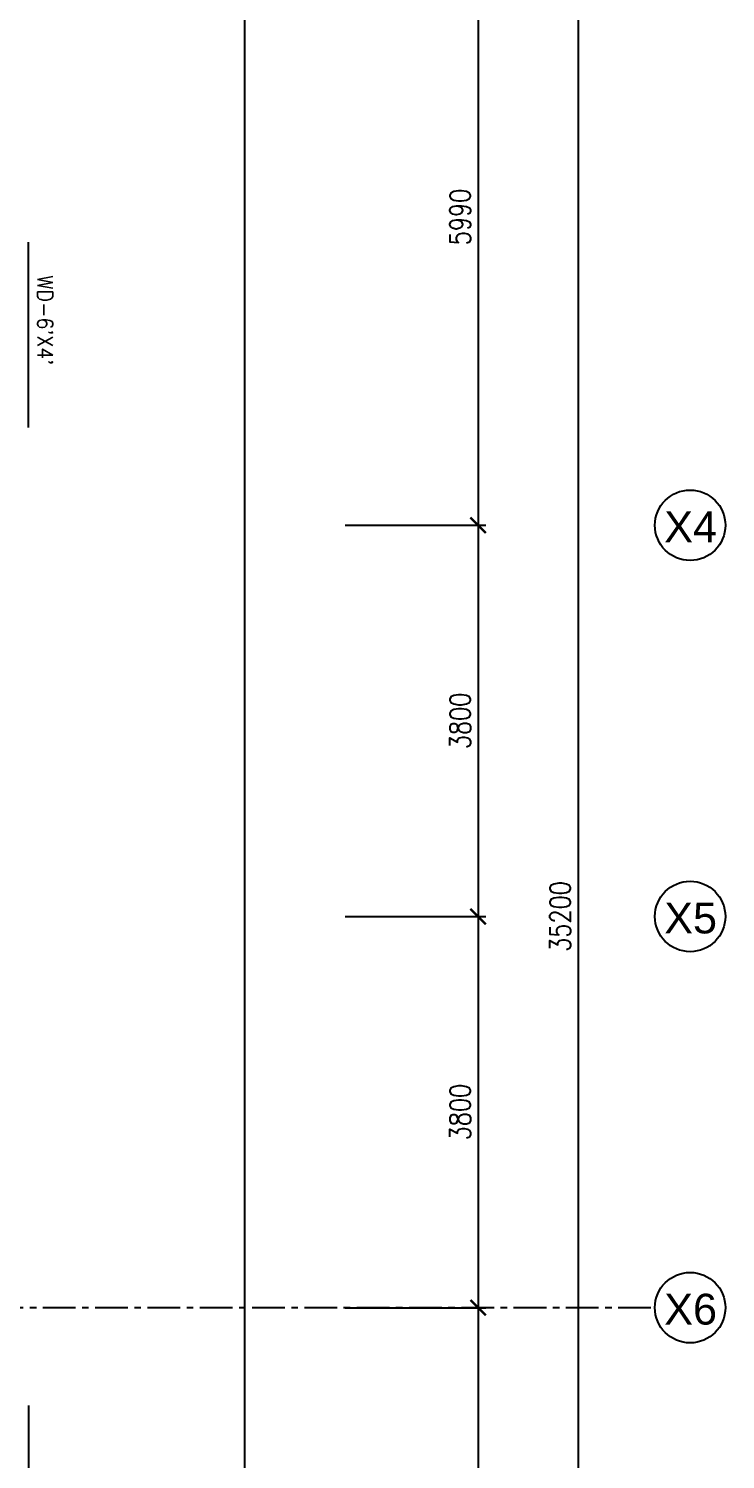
# Model space of a CAD drawing. Header units: millimetres. Extents: x -1288794 to 2153086, y -2701644 to -1428868.
# Drawn here: x 877059 to 883825, y -1496843 to -1482944 of the extents above; entities that cross this region are included whole.
import ezdxf
from ezdxf.enums import TextEntityAlignment as Align

# ---------------------------------------------------------------- set-up
doc = ezdxf.new("R2010")
doc.units = ezdxf.units.MM
doc.header["$LTSCALE"] = 100
doc.header["$PDMODE"] = 34
doc.linetypes.add('CENTER', pattern=[50.8, 31.75, -6.35, 6.35, -6.35])
for name, color, linetype in [('A-ANNO-DIMS', 1, 'Continuous'), ('A-ANNO-SYMB', 33, 'Continuous'), ('A-ANNO-TEXT', 8, 'Continuous'), ('A-AREA', 8, 'CENTER'), ('A-GLAZ', 5, 'Continuous'), ('A-GRID', 253, 'CENTER')]:
    doc.layers.add(name, color=color, linetype=linetype)
doc.styles.add('ROMANS', font='romans.shx', dxfattribs={"width": 0.8})
doc.styles.add('SANSSERIF', font='sas_____.pfb')
doc.dimstyles.new('100 of DIM2', dxfattribs={"dimscale": 0, "dimtxt": 200, "dimasz": 150, "dimexe": 75, "dimexo": 200, "dimgap": 75, "dimtad": 1, "dimdec": 0, "dimrnd": 5, "dimzin": 0, "dimdsep": 46, "dimtxsty": 'ROMANS', "dimblk": 'ARCHTICK', "dimcen": 100, "dimclrd": 94, "dimclre": 94, "dimclrt": 2, "dimadec": 0, "dimazin": 0, "dimtfac": 1, "dimtdec": 0, "dimtofl": 0, "dimtmove": 2, "dimatfit": 3, "dimldrblk": 'OPEN90', "dimfxl": 75, "dimtolj": 1, "dimtzin": 0, "dimarcsym": 0})

# ---------------------------------------------------------------- blocks, each defined once
blk = doc.blocks.new('_ArchTick')
at = {"color": 0, "linetype": 'ByBlock', "const_width": 0.15}
blk.add_lwpolyline([(-0.5, -0.5), (0.5, 0.5)], dxfattribs=at)
blk = doc.blocks.new('*D266')
at = {"layer": 'A-ANNO-DIMS', "color": 94, "lineweight": -2, "ltscale": 3, "transparency": 16777216}
for p, q in [((880242, -1473969), (882472, -1473969)), ((882397, -1473969), (882397, -1509169)), ((880242, -1509169), (882472, -1509169))]:
    blk.add_line(p, q, dxfattribs=at)
at = {"layer": 'Defpoints', "color": 0, "ltscale": 3, "transparency": 16777216}
for p in [(880042, -1473969), (880042, -1509169), (882397, -1509169)]:
    blk.add_point(p, dxfattribs=at)
at = {"layer": 'A-ANNO-DIMS', "color": 94, "lineweight": -2, "ltscale": 3, "transparency": 16777216, "xscale": 150, "yscale": 150, "zscale": 150}
for p, rotation in [((882397, -1473969), 90), ((882397, -1509169), 270)]:
    blk.add_blockref('_ArchTick', p, dxfattribs=dict(at, rotation=rotation))
at = {"layer": 'A-ANNO-DIMS', "color": 2, "ltscale": 3, "transparency": 16777216, "insert": (882222, -1491569), "char_height": 200, "attachment_point": 5, "rotation": 90, "style": 'ROMANS'}
blk.add_mtext('\\A1;35200', dxfattribs=at)
blk = doc.blocks.new('_Open90')
at = {"color": 0, "linetype": 'ByBlock', "lineweight": -2}
for p, q in [((0, 0), (-1, 0)), ((-0.5, 0.5), (0, 0)), ((0, 0), (-0.5, -0.5))]:
    blk.add_line(p, q, dxfattribs=at)
blk = doc.blocks.new('*D269')
at = {"layer": 'A-ANNO-DIMS', "color": 94, "lineweight": -2, "ltscale": 3, "transparency": 16777216}
for p, q in [((880133, -1481779), (881499, -1481779)), ((881424, -1481779), (881424, -1487769)), ((880133, -1487769), (881499, -1487769))]:
    blk.add_line(p, q, dxfattribs=at)
at = {"layer": 'Defpoints', "color": 0, "ltscale": 3, "transparency": 16777216}
for p in [(879933, -1481779), (879933, -1487769), (881424, -1487769)]:
    blk.add_point(p, dxfattribs=at)
at = {"layer": 'A-ANNO-DIMS', "color": 94, "lineweight": -2, "ltscale": 3, "transparency": 16777216, "xscale": 150, "yscale": 150, "zscale": 150}
for p, rotation in [((881424, -1481779), 90), ((881424, -1487769), 270)]:
    blk.add_blockref('_ArchTick', p, dxfattribs=dict(at, rotation=rotation))
at = {"layer": 'A-ANNO-DIMS', "color": 2, "ltscale": 3, "transparency": 16777216, "insert": (881249, -1484774), "char_height": 200, "attachment_point": 5, "rotation": 90, "style": 'ROMANS'}
blk.add_mtext('\\A1;5990', dxfattribs=at)
blk = doc.blocks.new('*D270')
at = {"layer": 'A-ANNO-DIMS', "color": 94, "lineweight": -2, "ltscale": 3, "transparency": 16777216}
for p, q in [((880133, -1487769), (881499, -1487769)), ((881424, -1487769), (881424, -1491569)), ((880133, -1491569), (881499, -1491569))]:
    blk.add_line(p, q, dxfattribs=at)
at = {"layer": 'Defpoints', "color": 0, "ltscale": 3, "transparency": 16777216}
for p in [(879933, -1487769), (879933, -1491569), (881424, -1491569)]:
    blk.add_point(p, dxfattribs=at)
at = {"layer": 'A-ANNO-DIMS', "color": 94, "lineweight": -2, "ltscale": 3, "transparency": 16777216, "xscale": 150, "yscale": 150, "zscale": 150}
for p, rotation in [((881424, -1487769), 90), ((881424, -1491569), 270)]:
    blk.add_blockref('_ArchTick', p, dxfattribs=dict(at, rotation=rotation))
at = {"layer": 'A-ANNO-DIMS', "color": 2, "ltscale": 3, "transparency": 16777216, "insert": (881249, -1489669), "char_height": 200, "attachment_point": 5, "rotation": 90, "style": 'ROMANS'}
blk.add_mtext('\\A1;3800', dxfattribs=at)
blk = doc.blocks.new('*D271')
at = {"layer": 'A-ANNO-DIMS', "color": 94, "lineweight": -2, "ltscale": 3, "transparency": 16777216}
for p, q in [((880133, -1491569), (881499, -1491569)), ((881424, -1491569), (881424, -1495369)), ((880133, -1495369), (881499, -1495369))]:
    blk.add_line(p, q, dxfattribs=at)
at = {"layer": 'Defpoints', "color": 0, "ltscale": 3, "transparency": 16777216}
for p in [(879933, -1491569), (879933, -1495369), (881424, -1495369)]:
    blk.add_point(p, dxfattribs=at)
at = {"layer": 'A-ANNO-DIMS', "color": 94, "lineweight": -2, "ltscale": 3, "transparency": 16777216, "xscale": 150, "yscale": 150, "zscale": 150}
for p, rotation in [((881424, -1491569), 90), ((881424, -1495369), 270)]:
    blk.add_blockref('_ArchTick', p, dxfattribs=dict(at, rotation=rotation))
at = {"layer": 'A-ANNO-DIMS', "color": 2, "ltscale": 3, "transparency": 16777216, "insert": (881249, -1493469), "char_height": 200, "attachment_point": 5, "rotation": 90, "style": 'ROMANS'}
blk.add_mtext('\\A1;3800', dxfattribs=at)
blk = doc.blocks.new('*D272')
at = {"layer": 'A-ANNO-DIMS', "color": 94, "lineweight": -2, "ltscale": 3, "transparency": 16777216}
for p, q in [((880133, -1495369), (881499, -1495369)), ((881424, -1495369), (881424, -1501359)), ((880133, -1501359), (881499, -1501359))]:
    blk.add_line(p, q, dxfattribs=at)
at = {"layer": 'Defpoints', "color": 0, "ltscale": 3, "transparency": 16777216}
for p in [(879933, -1495369), (879933, -1501359), (881424, -1501359)]:
    blk.add_point(p, dxfattribs=at)
at = {"layer": 'A-ANNO-DIMS', "color": 94, "lineweight": -2, "ltscale": 3, "transparency": 16777216, "xscale": 150, "yscale": 150, "zscale": 150}
for p, rotation in [((881424, -1495369), 90), ((881424, -1501359), 270)]:
    blk.add_blockref('_ArchTick', p, dxfattribs=dict(at, rotation=rotation))
at = {"layer": 'A-ANNO-DIMS', "color": 2, "ltscale": 3, "transparency": 16777216, "insert": (881249, -1498364), "char_height": 200, "attachment_point": 5, "rotation": 90, "style": 'ROMANS'}
blk.add_mtext('\\A1;5990', dxfattribs=at)

msp = doc.modelspace()

# ---------------------------------------------------------------- linework, layer by layer
at = {"layer": 'A-ANNO-SYMB', "ltscale": 3}
for centre in [(883483.2, -1487768.6), (883483.2, -1491568.6), (883483.2, -1495368.6)]:
    msp.add_circle(centre, 342.2, dxfattribs=at)
at = {"layer": 'A-AREA', "ltscale": 15}
msp.add_line((879158.7, -1512568.6), (879158.7, -1469568.6), dxfattribs=at)
at = {"layer": 'A-GLAZ', "ltscale": 3}
for p, q in [((877058.7, -1486818.6), (877058.7, -1485018.6)), ((877058.7, -1496318.6), (877058.7, -1498118.6))]:
    msp.add_line(p, q, dxfattribs=at)
at = {"layer": 'A-GRID', "ltscale": 0.1}
msp.add_line((839605.3, -1495368.6), (883144.9, -1495368.6), dxfattribs=at)

# ---------------------------------------------------------------- texts
at = {"layer": 'A-ANNO-TEXT', "style": 'ROMANS', "width": 0.9}
msp.add_text("WD-6'X4'", height=150, rotation=270, dxfattribs=at).set_placement((877143.7, -1485339.3))
at = {"layer": 'A-ANNO-TEXT', "style": 'SANSSERIF'}
for s, p in [('X4', (883487.8, -1487933.2)), ('X5', (883487.8, -1491733.2)), ('X6', (883487.8, -1495533.2))]:
    msp.add_text(s, height=300, dxfattribs=at).set_placement(p, align=Align.CENTER)

# ---------------------------------------------------------------- dimensions: what is measured, and where the dimension line sits
at = {"layer": 'A-ANNO-DIMS', "ltscale": 3}
for base, p1, p2, picture, middle in [((882396.8, -1509168.6), (880041.7, -1473968.6), (880041.7, -1509168.6), '*D266', (882221.8, -1491568.6)), ((881424.4, -1487768.6), (879932.8, -1481778.6), (879932.8, -1487768.6), '*D269', (881249.4, -1484773.6)), ((881424.4, -1491568.6), (879932.8, -1487768.6), (879932.8, -1491568.6), '*D270', (881249.4, -1489668.6)), ((881424.4, -1495368.6), (879932.8, -1491568.6), (879932.8, -1495368.6), '*D271', (881249.4, -1493468.6)), ((881424.4, -1501358.6), (879932.8, -1495368.6), (879932.8, -1501358.6), '*D272', (881249.4, -1498363.6))]:
    dim = msp.add_linear_dim(base=base, p1=p1, p2=p2, angle=90, dimstyle='100 of DIM2', override={"dimscale": 1}, dxfattribs=at)
    dim.commit()
    dim.dimension.update_dxf_attribs({"geometry": picture, "text_midpoint": middle})

doc.saveas('drawing.dxf')
